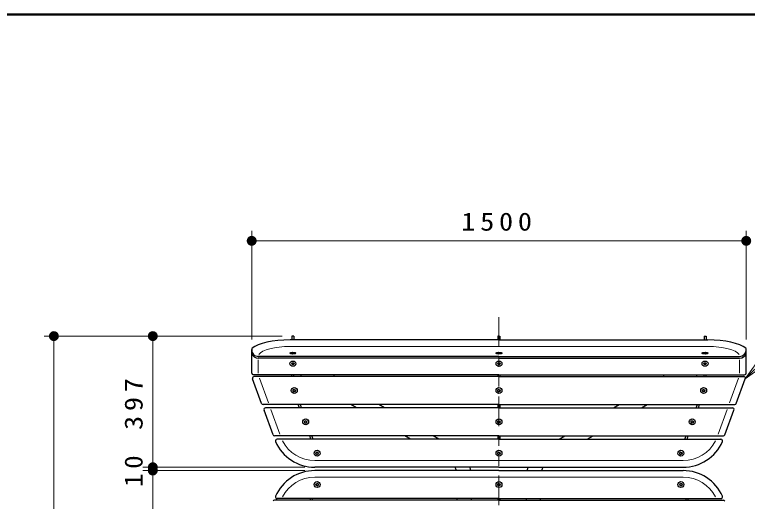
# Model space of a CAD drawing. Units: millimetres on the paper, scale 1:30. Extents: x -365 to 0, y 0 to 257.
# Drawn here: x -307.7 to -233.6, y 207.8 to 257 of the extents above; entities that cross this region are included whole.
import ezdxf

# ---------------------------------------------------------------- set-up
doc = ezdxf.new("R2010")
doc.units = ezdxf.units.MM
doc.linetypes.add('USER3', pattern=[8, 3, -1, 1, -1, 1, -1])
doc.layers.add('LY_1', color=7, linetype='Continuous', lineweight=25)
doc.layers.add('LY_3', color=7, linetype='Continuous', lineweight=13)
doc.styles.add('ＭＳ ゴシック', font='')
doc.styles.get('ＭＳ ゴシック').set_extended_font_data('MS Gothic')

# ---------------------------------------------------------------- blocks, each defined once
blk = doc.blocks.new('filled_dot')
at = {"color": 0, "linetype": 'Continuous', "lineweight": -2, "const_width": 1.25}
blk.add_lwpolyline([(-0.625, 0, 1), (0.625, 0, 1)], format="xyb", close=True, dxfattribs=at)
blk = doc.blocks.new('open_arrow')
at = {"color": 0, "linetype": 'Continuous', "lineweight": -2}
blk.add_lwpolyline([(7.5, 1.25), (0, 0), (7.5, -1.25)], dxfattribs=at)

msp = doc.modelspace()

# ---------------------------------------------------------------- linework, layer by layer
at = {"layer": 'LY_1', "lineweight": 13}
for p, q in [((-283.7, 224.181), (-283.7, 235.151)), ((-233.7, 224.181), (-233.7, 235.151)), ((-283.7, 234.151), (-233.7, 234.151)), ((-233.792, 220.224), (-227.713, 226.303)), ((-280.633, 224.529), (-304.7, 224.529)), ((-303.7, 167.533), (-303.7, 224.529)), ((-280.633, 224.529), (-294.7, 224.529)), ((-293.7, 211.281), (-293.7, 224.529)), ((-278.318, 211.281), (-294.7, 211.281)), ((-293.7, 210.948), (-293.7, 211.281)), ((-278.318, 210.948), (-294.7, 210.948)), ((-293.7, 181.114), (-293.7, 210.948))]:
    msp.add_line(p, q, dxfattribs=at)
at = {"layer": 'LY_1', "linetype": 'USER3', "lineweight": 13}
msp.add_line((-258.7, 226.435), (-258.7, 193.256), dxfattribs=at)
at = {"layer": 'LY_1', "color": 4}
for p, q in [((-279.433, 224.529), (-279.633, 224.529)), ((-279.633, 224.529), (-279.633, 224.151)), ((-279.433, 224.529), (-279.433, 224.151)), ((-258.8, 224.529), (-258.8, 224.151)), ((-258.7, 224.529), (-258.8, 224.529)), ((-258.7, 224.529), (-258.6, 224.529)), ((-258.6, 224.529), (-258.6, 224.151)), ((-237.966, 224.529), (-237.966, 224.151)), ((-237.966, 224.529), (-237.766, 224.529)), ((-237.766, 224.529), (-237.766, 224.151)), ((-279.633, 220.448), (-279.633, 220.632)), ((-279.433, 220.448), (-279.433, 220.632)), ((-258.8, 220.632), (-258.8, 220.448)), ((-258.6, 220.632), (-258.6, 220.448)), ((-237.966, 220.448), (-237.966, 220.632)), ((-237.766, 220.448), (-237.766, 220.632)), ((-278.864, 217.281), (-278.986, 217.614)), ((-278.652, 217.281), (-278.773, 217.614)), ((-258.8, 217.614), (-258.8, 217.281)), ((-258.6, 217.614), (-258.6, 217.281)), ((-238.748, 217.281), (-238.627, 217.614)), ((-238.535, 217.281), (-238.414, 217.614)), ((-277.712, 214.114), (-277.833, 214.448)), ((-277.499, 214.114), (-277.62, 214.448)), ((-258.8, 214.448), (-258.8, 214.114)), ((-258.6, 214.448), (-258.6, 214.114)), ((-239.9, 214.114), (-239.779, 214.448)), ((-239.688, 214.114), (-239.566, 214.448)), ((-277.773, 208.114), (-277.833, 207.948)), ((-277.56, 208.114), (-277.62, 207.948)), ((-258.8, 208.114), (-258.8, 207.948)), ((-258.6, 208.114), (-258.6, 207.948)), ((-239.84, 208.114), (-239.779, 207.948)), ((-239.627, 208.114), (-239.566, 207.948))]:
    msp.add_line(p, q, dxfattribs=at)
at = {"layer": 'LY_1', "color": 21}
for p, q in [((-258.7, 224.151), (-279.814, 224.151)), ((-258.7, 224.151), (-237.585, 224.151)), ((-283.7, 220.799), (-283.7, 223.181)), ((-233.7, 220.799), (-233.7, 223.181)), ((-258.7, 222.474), (-283.033, 222.474)), ((-258.7, 222.292), (-283.033, 222.292)), ((-258.7, 222.474), (-234.366, 222.474)), ((-258.7, 222.292), (-234.366, 222.292)), ((-282.697, 217.724), (-283.607, 220.224)), ((-258.7, 220.632), (-283.533, 220.632)), ((-258.7, 220.448), (-283.451, 220.448)), ((-258.7, 220.632), (-233.866, 220.632)), ((-258.7, 220.448), (-233.949, 220.448)), ((-234.702, 217.724), (-233.792, 220.224)), ((-258.7, 217.614), (-282.541, 217.614)), ((-281.545, 214.557), (-282.455, 217.057)), ((-258.7, 217.281), (-282.298, 217.281)), ((-258.7, 217.614), (-234.859, 217.614)), ((-258.7, 217.281), (-235.101, 217.281)), ((-235.855, 214.557), (-234.945, 217.057)), ((-258.7, 214.448), (-281.388, 214.448)), ((-258.7, 214.114), (-281.137, 214.114)), ((-258.7, 214.448), (-236.011, 214.448)), ((-258.7, 214.114), (-236.263, 214.114)), ((-258.7, 211.281), (-277.318, 211.281)), ((-258.7, 211.281), (-240.081, 211.281)), ((-258.7, 210.948), (-277.318, 210.948)), ((-258.7, 210.948), (-240.081, 210.948)), ((-258.7, 207.948), (-281.388, 207.948)), ((-258.7, 208.114), (-281.137, 208.114)), ((-258.7, 208.114), (-236.263, 208.114)), ((-258.7, 207.948), (-236.011, 207.948))]:
    msp.add_line(p, q, dxfattribs=at)
at = {"layer": 'LY_1', "color": 12, "lineweight": 13}
for p, q in [((-258.7, 223.484), (-279.814, 223.484)), ((-258.7, 223.484), (-237.585, 223.484)), ((-283.033, 220.799), (-283.033, 222.126)), ((-234.366, 220.799), (-234.366, 222.126)), ((-282.009, 217.781), (-282.919, 220.281)), ((-235.391, 217.781), (-234.481, 220.281)), ((-280.856, 214.614), (-281.766, 217.114)), ((-236.543, 214.614), (-235.633, 217.114)), ((-258.7, 211.948), (-277.318, 211.948)), ((-258.7, 211.948), (-240.081, 211.948)), ((-258.7, 210.281), (-277.318, 210.281)), ((-258.7, 210.281), (-240.081, 210.281))]:
    msp.add_line(p, q, dxfattribs=at)
at = {"layer": 'LY_1', "color": 190}
for p, q in [((-278.7, 220.448), (-278.7, 220.632)), ((-275.366, 220.448), (-275.366, 220.632)), ((-242.033, 220.448), (-242.033, 220.632)), ((-238.7, 220.448), (-238.7, 220.632)), ((-273.116, 217.281), (-273.693, 217.614)), ((-270.269, 217.281), (-270.847, 217.614)), ((-247.13, 217.281), (-246.553, 217.614)), ((-244.284, 217.281), (-243.706, 217.614)), ((-267.631, 214.114), (-268.208, 214.448)), ((-264.784, 214.114), (-265.362, 214.448)), ((-252.615, 214.114), (-252.038, 214.448)), ((-249.768, 214.114), (-249.191, 214.448)), ((-262.911, 207.948), (-262.911, 208.114)), ((-261.488, 207.948), (-261.488, 208.114)), ((-255.911, 207.948), (-255.911, 208.114)), ((-254.488, 207.948), (-254.488, 208.114))]:
    msp.add_line(p, q, dxfattribs=at)
at = {"layer": 'LY_1'}
for p, q in [((-279.395, 219.146), (-279.495, 219.089)), ((-279.495, 218.973), (-279.495, 219.089)), ((-279.495, 218.973), (-279.395, 218.916)), ((-279.395, 219.146), (-279.295, 219.089)), ((-279.295, 218.973), (-279.395, 218.916)), ((-279.295, 218.973), (-279.295, 219.089)), ((-258.7, 219.146), (-258.8, 219.089)), ((-258.8, 218.973), (-258.8, 219.089)), ((-258.8, 218.973), (-258.7, 218.916)), ((-258.7, 219.146), (-258.6, 219.089)), ((-258.6, 218.973), (-258.7, 218.916)), ((-258.6, 218.973), (-258.6, 219.089)), ((-238.005, 219.146), (-238.105, 219.089)), ((-238.105, 218.973), (-238.105, 219.089)), ((-238.105, 218.973), (-238.005, 218.916)), ((-238.005, 219.146), (-237.905, 219.089)), ((-237.905, 218.973), (-238.005, 218.916)), ((-237.905, 218.973), (-237.905, 219.089)), ((-278.242, 215.98), (-278.342, 215.922)), ((-278.342, 215.807), (-278.342, 215.922)), ((-278.342, 215.807), (-278.242, 215.749)), ((-278.242, 215.98), (-278.142, 215.922)), ((-278.142, 215.807), (-278.242, 215.749)), ((-278.142, 215.807), (-278.142, 215.922)), ((-258.7, 215.98), (-258.8, 215.922)), ((-258.8, 215.807), (-258.8, 215.922)), ((-258.8, 215.807), (-258.7, 215.749)), ((-258.7, 215.98), (-258.6, 215.922)), ((-258.6, 215.807), (-258.7, 215.749)), ((-258.6, 215.807), (-258.6, 215.922)), ((-239.157, 215.98), (-239.257, 215.922)), ((-239.257, 215.807), (-239.257, 215.922)), ((-239.257, 215.807), (-239.157, 215.749)), ((-239.157, 215.98), (-239.057, 215.922)), ((-239.057, 215.807), (-239.157, 215.749)), ((-239.057, 215.807), (-239.057, 215.922)), ((-277.09, 212.813), (-277.19, 212.755)), ((-277.19, 212.64), (-277.19, 212.755)), ((-277.19, 212.64), (-277.09, 212.582)), ((-277.09, 212.813), (-276.99, 212.755)), ((-276.99, 212.64), (-277.09, 212.582)), ((-276.99, 212.64), (-276.99, 212.755)), ((-258.7, 212.813), (-258.8, 212.755)), ((-258.8, 212.64), (-258.8, 212.755)), ((-258.8, 212.64), (-258.7, 212.582)), ((-258.7, 212.813), (-258.6, 212.755)), ((-258.6, 212.64), (-258.7, 212.582)), ((-258.6, 212.64), (-258.6, 212.755)), ((-240.31, 212.813), (-240.41, 212.755)), ((-240.41, 212.64), (-240.41, 212.755)), ((-240.41, 212.64), (-240.31, 212.582)), ((-240.31, 212.813), (-240.21, 212.755)), ((-240.21, 212.64), (-240.31, 212.582)), ((-240.21, 212.64), (-240.21, 212.755)), ((-277.19, 209.589), (-277.09, 209.646)), ((-276.99, 209.589), (-277.09, 209.646)), ((-258.7, 209.646), (-258.8, 209.589)), ((-258.7, 209.646), (-258.6, 209.589)), ((-240.41, 209.589), (-240.31, 209.646)), ((-240.21, 209.589), (-240.31, 209.646)), ((-277.19, 209.589), (-277.19, 209.473)), ((-277.09, 209.416), (-277.19, 209.473)), ((-277.09, 209.416), (-276.99, 209.473)), ((-276.99, 209.589), (-276.99, 209.473)), ((-258.8, 209.473), (-258.8, 209.589)), ((-258.8, 209.473), (-258.7, 209.416)), ((-258.6, 209.473), (-258.7, 209.416)), ((-258.6, 209.473), (-258.6, 209.589)), ((-240.41, 209.589), (-240.41, 209.473)), ((-240.31, 209.416), (-240.41, 209.473)), ((-240.31, 209.416), (-240.21, 209.473)), ((-240.21, 209.589), (-240.21, 209.473))]:
    msp.add_line(p, q, dxfattribs=at)
for centre, radius in [((-279.395, 219.031), 0.3), ((-258.7, 219.031), 0.3), ((-238.005, 219.031), 0.3), ((-279.395, 219.031), 0.116), ((-258.7, 219.031), 0.116), ((-238.005, 219.031), 0.116), ((-278.242, 215.864), 0.3), ((-278.242, 215.864), 0.116), ((-258.7, 215.864), 0.3), ((-258.7, 215.864), 0.116), ((-239.157, 215.864), 0.3), ((-239.157, 215.864), 0.116), ((-277.09, 212.698), 0.3), ((-277.09, 212.698), 0.116), ((-258.7, 212.698), 0.3), ((-258.7, 212.698), 0.116), ((-240.31, 212.698), 0.3), ((-240.31, 212.698), 0.116), ((-277.09, 209.531), 0.3), ((-277.09, 209.531), 0.116), ((-258.7, 209.531), 0.3), ((-258.7, 209.531), 0.116), ((-240.31, 209.531), 0.3), ((-240.31, 209.531), 0.116)]:
    msp.add_circle(centre, radius, dxfattribs=at)
at = {"layer": 'LY_1', "color": 21}
for centre, radius, start, end in [((-283.533, 223.181), 0.167, 131.22114, 180), ((-233.866, 223.181), 0.167, 0, 48.77886), ((-283.533, 220.799), 0.167, 180, 270), ((-233.866, 220.799), 0.167, 270, 0), ((-283.451, 220.281), 0.167, 90, 200), ((-233.949, 220.281), 0.167, 340, 90), ((-282.541, 217.781), 0.167, 200, 270), ((-282.298, 217.114), 0.167, 90, 200), ((-235.101, 217.114), 0.167, 340, 90), ((-234.859, 217.781), 0.167, 270, 340), ((-281.388, 214.614), 0.167, 200, 270), ((-281.137, 213.948), 0.167, 90, 203.57818), ((-236.263, 213.948), 0.167, 336.42182, 90), ((-236.011, 214.614), 0.167, 270, 340), ((-277.318, 215.614), 4.333, 203.57818, 270), ((-240.081, 215.614), 4.333, 270, 336.42182), ((-277.318, 206.614), 4.333, 90, 156.42182), ((-240.081, 206.614), 4.333, 23.57818, 90), ((-281.137, 208.281), 0.167, 156.42182, 270), ((-236.263, 208.281), 0.167, 270, 23.57818), ((-281.388, 207.781), 0.167, 90, 160), ((-236.011, 207.781), 0.167, 20, 90)]:
    msp.add_arc(centre, radius, start, end, dxfattribs=at)
at = {"layer": 'LY_1', "color": 12, "lineweight": 13}
for centre, start, end in [((-277.318, 215.614), 207.03569, 270), ((-240.081, 215.614), 270, 332.96431), ((-277.318, 206.614), 90, 152.96431), ((-240.081, 206.614), 27.03569, 90)]:
    msp.add_arc(centre, 3.667, start, end, dxfattribs=at)
at = {"layer": 'LY_1', "color": 190}
for centre, radius, start, end in [((-265.533, 210.261), 2.622, 15.19072, 22.90339), ((-265.533, 210.261), 4.045, 9.77795, 14.60989), ((-251.866, 210.261), 4.045, 165.39011, 170.22206), ((-251.866, 210.261), 2.622, 157.09661, 164.80928)]:
    msp.add_arc(centre, radius, start, end, dxfattribs=at)
at = {"layer": 'LY_1', "color": 21}
for centre, major_axis, ratio, start_param, end_param in [((-279.814, 222.878), (-4.065, 0), 0.31301, 4.712389, 5.940037), ((-237.585, 222.878), (4.065, 0), 0.31301, 0.343148, 1.570796), ((-283.033, 223.13), (-0.667, 0), 0.984808, 6.283185, 7.853982), ((-234.366, 223.13), (0.667, 0), 0.984808, 4.712389, 6.283185), ((-283.033, 222.949), (-0.667, 0), 0.984808, 0.271606, 1.570796), ((-234.366, 222.949), (0.667, 0), 0.984808, 4.712389, 6.011579)]:
    msp.add_ellipse(centre, major_axis=major_axis, ratio=ratio, start_param=start_param, end_param=end_param, dxfattribs=at)
at = {"layer": 'LY_1', "color": 12, "lineweight": 13}
for centre, major_axis, start_param, end_param in [((-279.814, 222.474), (-3.219, 0), 4.712389, 6.089217), ((-237.585, 222.474), (3.219, 0), 0.193968, 1.570796)]:
    msp.add_ellipse(centre, major_axis=major_axis, ratio=0.31388, start_param=start_param, end_param=end_param, dxfattribs=at)
at = {"layer": 'LY_1', "color": 131}
for centre, major_axis, ratio in [((-279.533, 222.805), (0.3, 0), 0.292373), ((-279.533, 222.805), (0.115, 0), 0.292024), ((-258.7, 222.805), (0.3, 0), 0.292373), ((-258.7, 222.805), (0.115, 0), 0.292024), ((-237.866, 222.805), (-0.3, 0), 0.292373), ((-237.866, 222.805), (-0.115, 0), 0.292024), ((-279.533, 221.744), (0.3, 0), 0.884517), ((-279.533, 221.744), (0.115, 0), 0.843007), ((-258.7, 221.744), (0.3, 0), 0.884517), ((-258.7, 221.744), (0.115, 0), 0.843007), ((-237.866, 221.744), (-0.3, 0), 0.884517), ((-237.866, 221.744), (-0.115, 0), 0.843007)]:
    msp.add_ellipse(centre, major_axis=major_axis, ratio=ratio, dxfattribs=at)
at = {"layer": 'LY_3', "lineweight": 50}
msp.add_line((0, 257), (-365, 257), dxfattribs=at)

# ---------------------------------------------------------------- block references
at = {"layer": 'LY_1', "lineweight": 13, "xscale": 0.4, "yscale": 0.4}
msp.add_blockref('filled_dot', (-283.7, 234.151), dxfattribs=at)
for name, p, rotation in [('filled_dot', (-233.7, 234.151), 180), ('filled_dot', (-303.7, 224.529), 270), ('filled_dot', (-293.7, 224.529), 270), ('open_arrow', (-233.792, 220.224), 45), ('filled_dot', (-293.7, 211.281), 270), ('filled_dot', (-293.7, 211.281), 90), ('filled_dot', (-293.7, 210.948), 90), ('filled_dot', (-293.7, 210.948), 270)]:
    msp.add_blockref(name, p, dxfattribs=dict(at, rotation=rotation))

# ---------------------------------------------------------------- texts
at = {"layer": 'LY_1', "insert": (-258.7, 235.151), "char_height": 1.833, "attachment_point": 8, "style": 'ＭＳ ゴシック'}
msp.add_mtext('\\T1.33;\\W1.15;1500', dxfattribs=at)
at = {"layer": 'LY_1', "char_height": 1.833, "attachment_point": 8, "rotation": 90, "style": 'ＭＳ ゴシック'}
for s, insert in [('\\T1.33;\\W1.15;397', (-294.7, 217.905)), ('\\T1.34;\\W1.1;10', (-294.7, 211.114))]:
    msp.add_mtext(s, dxfattribs=dict(at, insert=insert))

doc.saveas('drawing.dxf')
